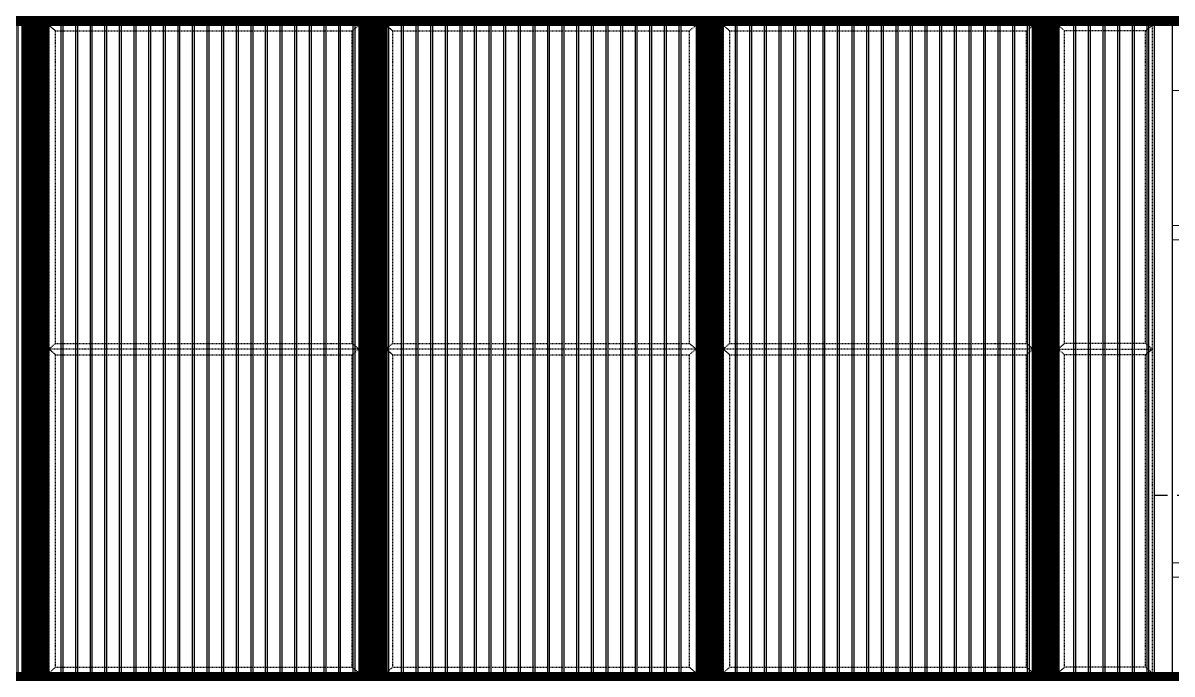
# Model space of a CAD drawing. Header units: millimetres. Extents: x 3774 to 718460, y -768339 to 192544.
# Drawn here: x 403901 to 409014, y -725262 to -722367 of the extents above; entities that cross this region are included whole.
import ezdxf
from ezdxf.xclip import XClip

# ---------------------------------------------------------------- set-up
doc = ezdxf.new("R2010")
doc.units = ezdxf.units.MM
doc.header["$XCLIPFRAME"] = 0
doc.set_wipeout_variables(frame=1)
for name, pattern in [('TA_GL_000.70000', [1.925, 0.7, -0.175, 0.175, -0.175, 0.7]), ('TA_HL_001.00000', [6.5, 3.55, -2.95]), ('XKITLINE00', [0]), ('XKITLINE02', [4, 2, -2])]:
    doc.linetypes.add(name, pattern=pattern)
for name, color, linetype in [('000 - 0_SYM_DWG_GRIDLINE_MAIN_COLOR_251', 7, 'Continuous'), ('010 - ASPG_EXTR_MAIN_COLOR_2', 7, 'Continuous'), ('010 - ASPG_EXTR_WIPEOUT_', 7, 'Continuous'), ('010 - ASPG_FRAMING_MAIN_COLOR_1', 7, 'Continuous'), ('010 - ASPG_FRAMING_SUB_COLOR_2', 7, 'Continuous'), ('010 - ASPG_FRAMING_SUB_COLOR_3', 7, 'Continuous')]:
    doc.layers.add(name, color=color, linetype=linetype)
doc.layers.add('000_AREA_ASPG_AREA_HATCH_', color=7, linetype='Continuous', plot=False)
doc.layers.add('000_AREA_ASPG_AREA_MAIN_COLOR_1', color=7, linetype='Continuous', plot=False)
doc.layers.add('Bolt', color=7, linetype='Continuous', lineweight=0)
doc.layers.add('Part', color=7, linetype='Continuous', lineweight=0)
doc.styles.add('TA', font='', dxfattribs={"height": 4.5})
doc.styles.get('TA').set_extended_font_data('Cordia New')

# ---------------------------------------------------------------- blocks, each defined once
blk = doc.blocks.new('*U5902')
at = {"layer": '000 - 0_SYM_DWG_GRIDLINE_MAIN_COLOR_251', "color": 7, "linetype": 'ByBlock', "ltscale": 5}
blk.add_line((10, 0), (-759, 0), dxfattribs=at)
at = {"color": 7, "style": 'TA', "flags": 1}
blk.add_attdef('LOCATION', (6, -6), '', height=4.5, rotation=270, dxfattribs=at)
blk = doc.blocks.new('W-1-PP19-SE-ENT3_20260407-104913_PP19_ENT3_ELE1_DIMS_1')
at = {"layer": '000 - 0_SYM_DWG_GRIDLINE_MAIN_COLOR_251', "color": 7, "linetype": 'TA_GL_000.70000', "xscale": 50.00000000000003, "yscale": 50.00000000000003, "zscale": 50.00000000000003, "rotation": 180}
blk.add_blockref('*U5902', (-27800, 109400), dxfattribs=at)
blk = doc.blocks.new('*A6193501')
at = {"layer": 'Part', "color": 7, "linetype": 'XKITLINE00', "lineweight": 0}
blk.add_line((2179.569525, -87.253462), (2328.969438, -87.253462), dxfattribs=at)
blk = doc.blocks.new('*A13324214')
at = {"layer": 'Part', "color": 7, "linetype": 'XKITLINE00', "lineweight": 0}
for p, q in [((2326.969603, -87.573462), (2326.169603, -87.573462)), ((2326.169603, -92.053462), (2326.169603, -87.573462)), ((2326.969603, -92.053462), (2326.969603, -87.573462)), ((2326.169603, -104.053462), (2326.169603, -92.621462)), ((2326.969603, -104.053462), (2326.969603, -92.621462)), ((2326.169603, -116.053462), (2326.169603, -104.621462)), ((2326.969603, -116.053462), (2326.969603, -104.621462)), ((2326.169603, -124.133462), (2326.169603, -116.621462)), ((2326.969603, -124.133462), (2326.969603, -116.621462)), ((2326.169603, -124.133462), (2326.969603, -124.133462))]:
    blk.add_line(p, q, dxfattribs=at)
blk = doc.blocks.new('*A13334215')
at = {"layer": 'Part', "color": 7, "linetype": 'XKITLINE00', "lineweight": 0}
for p, q in [((2309.369603, -87.573462), (2308.569603, -87.573462)), ((2308.569603, -92.053462), (2308.569603, -87.573462)), ((2309.369603, -92.053462), (2309.369603, -87.573462)), ((2308.569603, -104.053462), (2308.569603, -92.621462)), ((2309.369603, -104.053462), (2309.369603, -92.621462)), ((2308.569603, -116.053462), (2308.569603, -104.621462)), ((2309.369603, -116.053462), (2309.369603, -104.621462)), ((2308.569603, -124.133462), (2308.569603, -116.621462)), ((2309.369603, -124.133462), (2309.369603, -116.621462)), ((2308.569603, -124.133462), (2309.369603, -124.133462))]:
    blk.add_line(p, q, dxfattribs=at)
blk = doc.blocks.new('*A13394221')
at = {"layer": 'Part', "color": 7, "linetype": 'XKITLINE00', "lineweight": 0}
blk.add_line((2288.769525, -124.453462), (2288.769525, -87.253462), dxfattribs=at)
blk = doc.blocks.new('*A13404222')
at = {"layer": 'Part', "color": 7, "linetype": 'XKITLINE00', "lineweight": 0}
for p, q in [((2291.769603, -87.573462), (2290.969603, -87.573462)), ((2290.969603, -92.053462), (2290.969603, -87.573462)), ((2291.769603, -92.053462), (2291.769603, -87.573462)), ((2290.969603, -104.053462), (2290.969603, -92.621462)), ((2291.769603, -104.053462), (2291.769603, -92.621462)), ((2290.969603, -116.053462), (2290.969603, -104.621462)), ((2291.769603, -116.053462), (2291.769603, -104.621462)), ((2290.969603, -124.133462), (2290.969603, -116.621462)), ((2291.769603, -124.133462), (2291.769603, -116.621462)), ((2290.969603, -124.133462), (2291.769603, -124.133462))]:
    blk.add_line(p, q, dxfattribs=at)
blk = doc.blocks.new('*A13674249')
at = {"layer": 'Bolt', "color": 7, "linetype": 'XKITLINE02', "lineweight": 0}
for p, q in [((2326.482243, -87.773462), (2326.825603, -87.773462)), ((2326.545603, -87.717462), (2326.593603, -87.717462)), ((2326.545603, -87.829462), (2326.593603, -87.829462)), ((2326.593603, -87.717462), (2326.633603, -87.717462)), ((2326.593603, -87.829462), (2326.633603, -87.829462))]:
    blk.add_line(p, q, dxfattribs=at)
blk = doc.blocks.new('*A13684250')
at = {"layer": 'Bolt', "color": 7, "linetype": 'XKITLINE02', "lineweight": 0}
for p, q in [((2308.882243, -87.773462), (2309.225603, -87.773462)), ((2308.945603, -87.717462), (2308.993603, -87.717462)), ((2308.945603, -87.829462), (2308.993603, -87.829462)), ((2308.993603, -87.717462), (2309.033603, -87.717462)), ((2308.993603, -87.829462), (2309.033603, -87.829462))]:
    blk.add_line(p, q, dxfattribs=at)
blk = doc.blocks.new('*A13714253')
at = {"layer": 'Bolt', "color": 7, "linetype": 'XKITLINE02', "lineweight": 0}
for p, q in [((2291.282243, -87.773462), (2291.625603, -87.773462)), ((2291.345603, -87.717462), (2291.393603, -87.717462)), ((2291.345603, -87.829462), (2291.393603, -87.829462)), ((2291.393603, -87.717462), (2291.433603, -87.717462)), ((2291.393603, -87.829462), (2291.433603, -87.829462))]:
    blk.add_line(p, q, dxfattribs=at)
blk = doc.blocks.new('*A14524334')
at = {"layer": 'Part', "color": 7, "linetype": 'XKITLINE00', "lineweight": 0}
for p, q in [((2328.809518, -104.053462), (2288.969552, -104.053462)), ((2288.969552, -104.573462), (2288.969552, -104.053462)), ((2328.809518, -104.573462), (2328.809518, -104.053462)), ((2328.809518, -104.573462), (2288.969552, -104.573462))]:
    blk.add_line(p, q, dxfattribs=at)
blk = doc.blocks.new('*A14534335')
at = {"layer": 'Part', "color": 7, "linetype": 'XKITLINE00', "lineweight": 0}
for p, q in [((2326.545603, -105.421462), (2326.545603, -104.621462)), ((2326.545603, -104.621462), (2326.593603, -104.621462)), ((2326.593603, -105.421462), (2326.593603, -104.621462)), ((2326.545603, -104.861462), (2326.593603, -104.861462)), ((2326.545603, -105.421462), (2326.593603, -105.421462))]:
    blk.add_line(p, q, dxfattribs=at)
blk = doc.blocks.new('*A14544336')
at = {"layer": 'Part', "color": 7, "linetype": 'XKITLINE00', "lineweight": 0}
for p, q in [((2308.569603, -104.573462), (2308.569603, -104.621462)), ((2308.569603, -104.621462), (2309.369603, -104.621462)), ((2309.369603, -104.621462), (2309.369603, -104.573462))]:
    blk.add_line(p, q, dxfattribs=at)
blk = doc.blocks.new('*A14554337')
at = {"layer": 'Part', "color": 7, "linetype": 'XKITLINE00', "lineweight": 0}
for p, q in [((2308.945603, -105.421462), (2308.945603, -104.621462)), ((2308.945603, -104.621462), (2308.993603, -104.621462)), ((2308.993603, -105.421462), (2308.993603, -104.621462)), ((2308.945603, -104.861462), (2308.993603, -104.861462)), ((2308.945603, -105.421462), (2308.993603, -105.421462))]:
    blk.add_line(p, q, dxfattribs=at)
blk = doc.blocks.new('*A14564338')
at = {"layer": 'Part', "color": 7, "linetype": 'XKITLINE00', "lineweight": 0}
for p, q in [((2328.809518, -92.053462), (2288.969552, -92.053462)), ((2288.969552, -92.573462), (2288.969552, -92.053462)), ((2328.809518, -92.573462), (2328.809518, -92.053462)), ((2328.809518, -92.573462), (2288.969552, -92.573462))]:
    blk.add_line(p, q, dxfattribs=at)
blk = doc.blocks.new('*A14574339')
at = {"layer": 'Part', "color": 7, "linetype": 'XKITLINE00', "lineweight": 0}
for p, q in [((2326.169603, -92.573462), (2326.169603, -92.621462)), ((2326.169603, -92.621462), (2326.969603, -92.621462)), ((2326.969603, -92.621462), (2326.969603, -92.573462))]:
    blk.add_line(p, q, dxfattribs=at)
blk = doc.blocks.new('*A14584340')
at = {"layer": 'Part', "color": 7, "linetype": 'XKITLINE00', "lineweight": 0}
for p, q in [((2326.545603, -93.421462), (2326.545603, -92.621462)), ((2326.545603, -92.621462), (2326.593603, -92.621462)), ((2326.593603, -93.421462), (2326.593603, -92.621462)), ((2326.545603, -92.861462), (2326.593603, -92.861462)), ((2326.545603, -93.421462), (2326.593603, -93.421462))]:
    blk.add_line(p, q, dxfattribs=at)
blk = doc.blocks.new('*A14594341')
at = {"layer": 'Part', "color": 7, "linetype": 'XKITLINE00', "lineweight": 0}
for p, q in [((2308.569603, -92.573462), (2308.569603, -92.621462)), ((2308.569603, -92.621462), (2309.369603, -92.621462)), ((2309.369603, -92.621462), (2309.369603, -92.573462))]:
    blk.add_line(p, q, dxfattribs=at)
blk = doc.blocks.new('*A14604342')
at = {"layer": 'Part', "color": 7, "linetype": 'XKITLINE00', "lineweight": 0}
for p, q in [((2308.945603, -93.421462), (2308.945603, -92.621462)), ((2308.945603, -92.621462), (2308.993603, -92.621462)), ((2308.993603, -93.421462), (2308.993603, -92.621462)), ((2308.945603, -92.861462), (2308.993603, -92.861462)), ((2308.945603, -93.421462), (2308.993603, -93.421462))]:
    blk.add_line(p, q, dxfattribs=at)
blk = doc.blocks.new('*A14614343')
at = {"layer": 'Part', "color": 7, "linetype": 'XKITLINE00', "lineweight": 0}
for p, q in [((2290.969603, -104.573462), (2290.969603, -104.621462)), ((2290.969603, -104.621462), (2291.769603, -104.621462)), ((2291.769603, -104.621462), (2291.769603, -104.573462))]:
    blk.add_line(p, q, dxfattribs=at)
blk = doc.blocks.new('*A14624344')
at = {"layer": 'Part', "color": 7, "linetype": 'XKITLINE00', "lineweight": 0}
for p, q in [((2291.345603, -105.421462), (2291.345603, -104.621462)), ((2291.345603, -104.621462), (2291.393603, -104.621462)), ((2291.393603, -105.421462), (2291.393603, -104.621462)), ((2291.345603, -104.861462), (2291.393603, -104.861462)), ((2291.345603, -105.421462), (2291.393603, -105.421462))]:
    blk.add_line(p, q, dxfattribs=at)
blk = doc.blocks.new('*A14644346')
at = {"layer": 'Part', "color": 7, "linetype": 'XKITLINE00', "lineweight": 0}
for p, q in [((2290.969603, -92.573462), (2290.969603, -92.621462)), ((2290.969603, -92.621462), (2291.769603, -92.621462)), ((2291.769603, -92.621462), (2291.769603, -92.573462))]:
    blk.add_line(p, q, dxfattribs=at)
blk = doc.blocks.new('*A14654347')
at = {"layer": 'Part', "color": 7, "linetype": 'XKITLINE00', "lineweight": 0}
for p, q in [((2291.345603, -93.421462), (2291.345603, -92.621462)), ((2291.345603, -92.621462), (2291.393603, -92.621462)), ((2291.393603, -93.421462), (2291.393603, -92.621462)), ((2291.345603, -92.861462), (2291.393603, -92.861462)), ((2291.345603, -93.421462), (2291.393603, -93.421462))]:
    blk.add_line(p, q, dxfattribs=at)
blk = doc.blocks.new('*A14794361')
at = {"layer": 'Bolt'}
for points in [[(2326.274, -104.573), (2326.274, -104.525), (2326.386, -104.525), (2326.386, -104.573)], [(2326.274, -104.621), (2326.274, -104.573), (2326.386, -104.573), (2326.386, -104.621)], [(2326.754, -104.573), (2326.754, -104.525), (2326.866, -104.525), (2326.866, -104.573)], [(2326.754, -104.621), (2326.754, -104.573), (2326.866, -104.573), (2326.866, -104.621)]]:
    blk.add_hatch(color=7, dxfattribs=at).paths.add_polyline_path(points, flags=17)
at = {"layer": 'Bolt', "color": 7, "linetype": 'XKITLINE00', "lineweight": 0}
for p, q in [((2326.274, -104.573), (2326.274, -104.525)), ((2326.274, -104.621), (2326.274, -104.573)), ((2326.33, -104.685), (2326.33, -104.341)), ((2326.386, -104.573), (2326.386, -104.525)), ((2326.386, -104.621), (2326.386, -104.573)), ((2326.754, -104.573), (2326.754, -104.525)), ((2326.754, -104.621), (2326.754, -104.573)), ((2326.81, -104.685), (2326.81, -104.341)), ((2326.866, -104.573), (2326.866, -104.525)), ((2326.866, -104.621), (2326.866, -104.573))]:
    blk.add_line(p, q, dxfattribs=at)
blk = doc.blocks.new('*A14804362')
at = {"layer": 'Bolt'}
for points in [[(2308.674, -104.573), (2308.674, -104.525), (2308.786, -104.525), (2308.786, -104.573)], [(2308.674, -104.621), (2308.674, -104.573), (2308.786, -104.573), (2308.786, -104.621)], [(2309.154, -104.573), (2309.154, -104.525), (2309.266, -104.525), (2309.266, -104.573)], [(2309.154, -104.621), (2309.154, -104.573), (2309.266, -104.573), (2309.266, -104.621)]]:
    blk.add_hatch(color=7, dxfattribs=at).paths.add_polyline_path(points, flags=17)
at = {"layer": 'Bolt', "color": 7, "linetype": 'XKITLINE00', "lineweight": 0}
for p, q in [((2308.674, -104.573), (2308.674, -104.525)), ((2308.674, -104.621), (2308.674, -104.573)), ((2308.73, -104.685), (2308.73, -104.341)), ((2308.786, -104.573), (2308.786, -104.525)), ((2308.786, -104.621), (2308.786, -104.573)), ((2309.154, -104.573), (2309.154, -104.525)), ((2309.154, -104.621), (2309.154, -104.573)), ((2309.21, -104.685), (2309.21, -104.341)), ((2309.266, -104.573), (2309.266, -104.525)), ((2309.266, -104.621), (2309.266, -104.573))]:
    blk.add_line(p, q, dxfattribs=at)
blk = doc.blocks.new('*A14864368')
at = {"layer": 'Bolt'}
for points in [[(2326.274, -92.573), (2326.274, -92.525), (2326.386, -92.525), (2326.386, -92.573)], [(2326.274, -92.621), (2326.274, -92.573), (2326.386, -92.573), (2326.386, -92.621)], [(2326.754, -92.573), (2326.754, -92.525), (2326.866, -92.525), (2326.866, -92.573)], [(2326.754, -92.621), (2326.754, -92.573), (2326.866, -92.573), (2326.866, -92.621)]]:
    blk.add_hatch(color=7, dxfattribs=at).paths.add_polyline_path(points, flags=17)
at = {"layer": 'Bolt', "color": 7, "linetype": 'XKITLINE00', "lineweight": 0}
for p, q in [((2326.33, -92.685), (2326.33, -92.341)), ((2326.81, -92.685), (2326.81, -92.341)), ((2326.274, -92.573), (2326.274, -92.525)), ((2326.274, -92.621), (2326.274, -92.573)), ((2326.386, -92.573), (2326.386, -92.525)), ((2326.386, -92.621), (2326.386, -92.573)), ((2326.754, -92.573), (2326.754, -92.525)), ((2326.754, -92.621), (2326.754, -92.573)), ((2326.866, -92.573), (2326.866, -92.525)), ((2326.866, -92.621), (2326.866, -92.573))]:
    blk.add_line(p, q, dxfattribs=at)
blk = doc.blocks.new('*A14874369')
at = {"layer": 'Bolt'}
for points in [[(2308.674, -92.573), (2308.674, -92.525), (2308.786, -92.525), (2308.786, -92.573)], [(2308.674, -92.621), (2308.674, -92.573), (2308.786, -92.573), (2308.786, -92.621)], [(2309.154, -92.573), (2309.154, -92.525), (2309.266, -92.525), (2309.266, -92.573)], [(2309.154, -92.621), (2309.154, -92.573), (2309.266, -92.573), (2309.266, -92.621)]]:
    blk.add_hatch(color=7, dxfattribs=at).paths.add_polyline_path(points, flags=17)
at = {"layer": 'Bolt', "color": 7, "linetype": 'XKITLINE00', "lineweight": 0}
for p, q in [((2308.73, -92.685), (2308.73, -92.341)), ((2309.21, -92.685), (2309.21, -92.341)), ((2308.674, -92.573), (2308.674, -92.525)), ((2308.674, -92.621), (2308.674, -92.573)), ((2308.786, -92.573), (2308.786, -92.525)), ((2308.786, -92.621), (2308.786, -92.573)), ((2309.154, -92.573), (2309.154, -92.525)), ((2309.154, -92.621), (2309.154, -92.573)), ((2309.266, -92.573), (2309.266, -92.525)), ((2309.266, -92.621), (2309.266, -92.573))]:
    blk.add_line(p, q, dxfattribs=at)
blk = doc.blocks.new('*A14914373')
at = {"layer": 'Bolt'}
for points in [[(2291.074, -104.573), (2291.074, -104.525), (2291.186, -104.525), (2291.186, -104.573)], [(2291.074, -104.621), (2291.074, -104.573), (2291.186, -104.573), (2291.186, -104.621)], [(2291.554, -104.573), (2291.554, -104.525), (2291.666, -104.525), (2291.666, -104.573)], [(2291.554, -104.621), (2291.554, -104.573), (2291.666, -104.573), (2291.666, -104.621)]]:
    blk.add_hatch(color=7, dxfattribs=at).paths.add_polyline_path(points, flags=17)
at = {"layer": 'Bolt', "color": 7, "linetype": 'XKITLINE00', "lineweight": 0}
for p, q in [((2291.074, -104.573), (2291.074, -104.525)), ((2291.074, -104.621), (2291.074, -104.573)), ((2291.13, -104.685), (2291.13, -104.341)), ((2291.186, -104.573), (2291.186, -104.525)), ((2291.186, -104.621), (2291.186, -104.573)), ((2291.554, -104.573), (2291.554, -104.525)), ((2291.554, -104.621), (2291.554, -104.573)), ((2291.61, -104.685), (2291.61, -104.341)), ((2291.666, -104.573), (2291.666, -104.525)), ((2291.666, -104.621), (2291.666, -104.573))]:
    blk.add_line(p, q, dxfattribs=at)
blk = doc.blocks.new('*A14924374')
at = {"layer": 'Bolt'}
for points in [[(2291.074, -92.573), (2291.074, -92.525), (2291.186, -92.525), (2291.186, -92.573)], [(2291.074, -92.621), (2291.074, -92.573), (2291.186, -92.573), (2291.186, -92.621)], [(2291.554, -92.573), (2291.554, -92.525), (2291.666, -92.525), (2291.666, -92.573)], [(2291.554, -92.621), (2291.554, -92.573), (2291.666, -92.573), (2291.666, -92.621)]]:
    blk.add_hatch(color=7, dxfattribs=at).paths.add_polyline_path(points, flags=17)
at = {"layer": 'Bolt', "color": 7, "linetype": 'XKITLINE00', "lineweight": 0}
for p, q in [((2291.13, -92.685), (2291.13, -92.341)), ((2291.61, -92.685), (2291.61, -92.341)), ((2291.074, -92.573), (2291.074, -92.525)), ((2291.074, -92.621), (2291.074, -92.573)), ((2291.186, -92.573), (2291.186, -92.525)), ((2291.186, -92.621), (2291.186, -92.573)), ((2291.554, -92.573), (2291.554, -92.525)), ((2291.554, -92.621), (2291.554, -92.573)), ((2291.666, -92.573), (2291.666, -92.525)), ((2291.666, -92.621), (2291.666, -92.573))]:
    blk.add_line(p, q, dxfattribs=at)
blk = doc.blocks.new('*A15034385')
at = {"layer": 'Part', "color": 7, "linetype": 'XKITLINE00', "lineweight": 0}
for p, q in [((2326.169603, -104.573462), (2326.169603, -104.621462)), ((2326.169603, -104.621462), (2326.969603, -104.621462)), ((2326.969603, -104.621462), (2326.969603, -104.573462))]:
    blk.add_line(p, q, dxfattribs=at)
blk = doc.blocks.new('*A15574439')
at = {"layer": 'Part', "color": 7, "linetype": 'XKITLINE00', "lineweight": 0}
for p, q in [((2291.393603, -87.573462), (2291.393603, -87.493462)), ((2291.873603, -87.533462), (2291.873603, -87.493462)), ((2291.433603, -87.573462), (2291.433603, -87.533462)), ((2291.433603, -87.533462), (2291.873603, -87.533462))]:
    blk.add_line(p, q, dxfattribs=at)
blk = doc.blocks.new('*A15584440')
at = {"layer": 'Part', "color": 7, "linetype": 'XKITLINE00', "lineweight": 0}
for p, q in [((2290.489603, -87.413462), (2290.329603, -87.253462)), ((2292.249603, -87.413462), (2290.489603, -87.413462)), ((2292.409603, -87.253462), (2292.249603, -87.413462))]:
    blk.add_line(p, q, dxfattribs=at)
blk = doc.blocks.new('*A15594441')
at = {"layer": 'Part', "color": 7, "linetype": 'XKITLINE00', "lineweight": 0}
for p, q in [((2290.489603, -87.493462), (2290.489603, -87.413462)), ((2290.489603, -87.413462), (2292.249603, -87.413462)), ((2290.489603, -87.493462), (2292.249603, -87.493462)), ((2292.249603, -87.493462), (2292.249603, -87.413462))]:
    blk.add_line(p, q, dxfattribs=at)
blk = doc.blocks.new('*A15844466')
at = {"layer": 'Bolt'}
for points in [[(2290.786, -87.413), (2290.786, -87.493), (2290.674, -87.493), (2290.674, -87.413)], [(2292.066, -87.413), (2292.066, -87.493), (2291.954, -87.493), (2291.954, -87.413)]]:
    blk.add_hatch(color=7, dxfattribs=at).paths.add_polyline_path(points, flags=17)
at = {"layer": 'Bolt', "color": 7, "linetype": 'XKITLINE00', "lineweight": 0}
for p, q in [((2290.674, -87.413), (2290.674, -87.493)), ((2290.73, -87.35), (2290.73, -87.693)), ((2290.786, -87.413), (2290.786, -87.493)), ((2291.954, -87.413), (2291.954, -87.493)), ((2292.01, -87.35), (2292.01, -87.693)), ((2292.066, -87.413), (2292.066, -87.493))]:
    blk.add_line(p, q, dxfattribs=at)
blk = doc.blocks.new('*A15954477')
at = {"layer": 'Part', "color": 7, "linetype": 'XKITLINE00', "lineweight": 0}
for p, q in [((2326.593603, -87.573462), (2326.593603, -87.493462)), ((2327.073603, -87.533462), (2327.073603, -87.493462)), ((2326.633603, -87.573462), (2326.633603, -87.533462)), ((2326.633603, -87.533462), (2327.073603, -87.533462))]:
    blk.add_line(p, q, dxfattribs=at)
blk = doc.blocks.new('*A15964478')
at = {"layer": 'Part', "color": 7, "linetype": 'XKITLINE00', "lineweight": 0}
for p, q in [((2325.689603, -87.413462), (2325.529603, -87.253462)), ((2327.449603, -87.413462), (2325.689603, -87.413462)), ((2327.609603, -87.253462), (2327.449603, -87.413462))]:
    blk.add_line(p, q, dxfattribs=at)
blk = doc.blocks.new('*A15974479')
at = {"layer": 'Part', "color": 7, "linetype": 'XKITLINE00', "lineweight": 0}
for p, q in [((2325.689603, -87.493462), (2325.689603, -87.413462)), ((2325.689603, -87.413462), (2327.449603, -87.413462)), ((2325.689603, -87.493462), (2327.449603, -87.493462)), ((2327.449603, -87.493462), (2327.449603, -87.413462))]:
    blk.add_line(p, q, dxfattribs=at)
blk = doc.blocks.new('*A15984480')
at = {"layer": 'Part', "color": 7, "linetype": 'XKITLINE00', "lineweight": 0}
for p, q in [((2308.993603, -87.573462), (2308.993603, -87.493462)), ((2309.473603, -87.533462), (2309.473603, -87.493462)), ((2309.033603, -87.573462), (2309.033603, -87.533462)), ((2309.033603, -87.533462), (2309.473603, -87.533462))]:
    blk.add_line(p, q, dxfattribs=at)
blk = doc.blocks.new('*A15994481')
at = {"layer": 'Part', "color": 7, "linetype": 'XKITLINE00', "lineweight": 0}
for p, q in [((2308.089603, -87.413462), (2307.929603, -87.253462)), ((2309.849603, -87.413462), (2308.089603, -87.413462)), ((2310.009603, -87.253462), (2309.849603, -87.413462))]:
    blk.add_line(p, q, dxfattribs=at)
blk = doc.blocks.new('*A16004482')
at = {"layer": 'Part', "color": 7, "linetype": 'XKITLINE00', "lineweight": 0}
for p, q in [((2308.089603, -87.493462), (2308.089603, -87.413462)), ((2308.089603, -87.413462), (2309.849603, -87.413462)), ((2308.089603, -87.493462), (2309.849603, -87.493462)), ((2309.849603, -87.493462), (2309.849603, -87.413462))]:
    blk.add_line(p, q, dxfattribs=at)
blk = doc.blocks.new('*A16244506')
at = {"layer": 'Bolt'}
for points in [[(2325.986, -87.413), (2325.986, -87.493), (2325.874, -87.493), (2325.874, -87.413)], [(2327.266, -87.413), (2327.266, -87.493), (2327.154, -87.493), (2327.154, -87.413)]]:
    blk.add_hatch(color=7, dxfattribs=at).paths.add_polyline_path(points, flags=17)
at = {"layer": 'Bolt', "color": 7, "linetype": 'XKITLINE00', "lineweight": 0}
for p, q in [((2325.874, -87.413), (2325.874, -87.493)), ((2325.93, -87.35), (2325.93, -87.693)), ((2325.986, -87.413), (2325.986, -87.493)), ((2327.154, -87.413), (2327.154, -87.493)), ((2327.21, -87.35), (2327.21, -87.693)), ((2327.266, -87.413), (2327.266, -87.493))]:
    blk.add_line(p, q, dxfattribs=at)
blk = doc.blocks.new('*A16254507')
at = {"layer": 'Bolt'}
for points in [[(2308.386, -87.413), (2308.386, -87.493), (2308.274, -87.493), (2308.274, -87.413)], [(2309.666, -87.413), (2309.666, -87.493), (2309.554, -87.493), (2309.554, -87.413)]]:
    blk.add_hatch(color=7, dxfattribs=at).paths.add_polyline_path(points, flags=17)
at = {"layer": 'Bolt', "color": 7, "linetype": 'XKITLINE00', "lineweight": 0}
for p, q in [((2308.274, -87.413), (2308.274, -87.493)), ((2308.33, -87.35), (2308.33, -87.693)), ((2308.386, -87.413), (2308.386, -87.493)), ((2309.554, -87.413), (2309.554, -87.493)), ((2309.61, -87.35), (2309.61, -87.693)), ((2309.666, -87.413), (2309.666, -87.493))]:
    blk.add_line(p, q, dxfattribs=at)
blk = doc.blocks.new('W-1-PP19-SE-ENT3_20260407-111149_PP19_ENT3_SE_ELE3')
at = {"color": 7, "lineweight": 0, "xscale": 125, "yscale": 125, "zscale": 125}
for name in ['*A13394221', '*A6193501', '*A15584440', '*A15594441', '*A15844466', '*A13404222', '*A15574439', '*A15994481', '*A16004482', '*A16254507', '*A13334215', '*A15984480', '*A15964478', '*A15974479', '*A16244506', '*A13324214', '*A15954477', '*A13714253', '*A13684250', '*A13674249', '*A14564338', '*A14924374', '*A14874369', '*A14864368', '*A14644346', '*A14654347', '*A14594341', '*A14604342', '*A14574339', '*A14584340', '*A14524334', '*A14914373', '*A14804362', '*A14794361', '*A14614343', '*A14624344', '*A14544336', '*A14554337', '*A15034385', '*A14534335']:
    blk.add_blockref(name, (-296446.190625, 122106.68275), dxfattribs=at)
blk = doc.blocks.new('*U7967')
at = {"color": 7}
blk.add_wipeout([(0, 0), (77.5, 0), (77.5, 2900), (0, 2900)], dxfattribs=at)
blk.add_lwpolyline([(0, 0), (77.5, 0), (77.5, 2900), (0, 2900)], close=True, dxfattribs=at)
blk = doc.blocks.new('*U8001')
at = {"color": 7}
blk.add_wipeout([(50, 0), (1450, 0), (1450, 2880), (50, 2880)], dxfattribs=at).dxf.layer = '010 - ASPG_EXTR_WIPEOUT_'
at = {"layer": '010 - ASPG_EXTR_MAIN_COLOR_2', "color": 7}
for points in [[(113.3, 0), (123.5, 0), (123.5, 2880), (113.3, 2880)], [(178.3, 0), (188.5, 0), (188.5, 2880), (178.3, 2880)], [(243.3, 0), (253.5, 0), (253.5, 2880), (243.3, 2880)], [(308.3, 0), (318.5, 0), (318.5, 2880), (308.3, 2880)], [(373.3, 0), (383.5, 0), (383.5, 2880), (373.3, 2880)], [(438.3, 0), (448.5, 0), (448.5, 2880), (438.3, 2880)], [(503.3, 0), (513.5, 0), (513.5, 2880), (503.3, 2880)], [(568.3, 0), (578.5, 0), (578.5, 2880), (568.3, 2880)], [(633.3, 0), (643.5, 0), (643.5, 2880), (633.3, 2880)], [(698.3, 0), (708.5, 0), (708.5, 2880), (698.3, 2880)], [(763.3, 0), (773.5, 0), (773.5, 2880), (763.3, 2880)], [(828.3, 0), (838.5, 0), (838.5, 2880), (828.3, 2880)], [(893.3, 0), (903.5, 0), (903.5, 2880), (893.3, 2880)], [(958.3, 0), (968.5, 0), (968.5, 2880), (958.3, 2880)], [(1023.3, 0), (1033.5, 0), (1033.5, 2880), (1023.3, 2880)], [(1088.3, 0), (1098.5, 0), (1098.5, 2880), (1088.3, 2880)], [(1153.3, 0), (1163.5, 0), (1163.5, 2880), (1153.3, 2880)], [(1218.3, 0), (1228.5, 0), (1228.5, 2880), (1218.3, 2880)], [(1283.3, 0), (1293.5, 0), (1293.5, 2880), (1283.3, 2880)], [(1348.3, 0), (1358.5, 0), (1358.5, 2880), (1348.3, 2880)], [(1413.3, 0), (1423.5, 0), (1423.5, 2880), (1413.3, 2880)]]:
    blk.add_lwpolyline(points, close=True, dxfattribs=at)
at = {"layer": '010 - ASPG_FRAMING_SUB_COLOR_2', "color": 7}
blk.add_lwpolyline([(50, 0), (1450, 0), (1450, 2880), (50, 2880)], close=True, dxfattribs=at)
at = {"color": 7}
for points in [[(-50, 0), (50, 0), (50, 2880), (-50, 2880)], [(1450, 0), (1550, 0), (1550, 2880), (1450, 2880)]]:
    blk.add_wipeout(points, dxfattribs=at).dxf.layer = '010 - ASPG_EXTR_WIPEOUT_'
at = {"layer": '010 - ASPG_FRAMING_MAIN_COLOR_1', "color": 7}
for points in [[(-50, 0), (-40, 0), (-40, 2880), (-50, 2880)], [(40, 0), (50, 0), (50, 2880), (40, 2880)], [(1450, 0), (1460, 0), (1460, 2880), (1450, 2880)], [(1540, 0), (1550, 0), (1550, 2880), (1540, 2880)]]:
    blk.add_lwpolyline(points, close=True, dxfattribs=at)
at = {"layer": '010 - ASPG_FRAMING_SUB_COLOR_2', "color": 7}
for points in [[(-50, 0), (50, 0), (50, 2880), (-50, 2880)], [(1450, 0), (1550, 0), (1550, 2880), (1450, 2880)]]:
    blk.add_lwpolyline(points, close=True, dxfattribs=at)
blk = doc.blocks.new('*U8002')
at = {"color": 7}
blk.add_wipeout([(50, 0), (1450, 0), (1450, 2880), (50, 2880)], dxfattribs=at).dxf.layer = '010 - ASPG_EXTR_WIPEOUT_'
at = {"layer": '010 - ASPG_EXTR_MAIN_COLOR_2', "color": 7}
for points in [[(128.3, 0), (138.5, 0), (138.5, 2880), (128.3, 2880)], [(193.3, 0), (203.5, 0), (203.5, 2880), (193.3, 2880)], [(258.3, 0), (268.5, 0), (268.5, 2880), (258.3, 2880)], [(323.3, 0), (333.5, 0), (333.5, 2880), (323.3, 2880)], [(388.3, 0), (398.5, 0), (398.5, 2880), (388.3, 2880)], [(453.3, 0), (463.5, 0), (463.5, 2880), (453.3, 2880)], [(518.3, 0), (528.5, 0), (528.5, 2880), (518.3, 2880)], [(583.3, 0), (593.5, 0), (593.5, 2880), (583.3, 2880)], [(648.3, 0), (658.5, 0), (658.5, 2880), (648.3, 2880)], [(713.3, 0), (723.5, 0), (723.5, 2880), (713.3, 2880)], [(778.3, 0), (788.5, 0), (788.5, 2880), (778.3, 2880)], [(843.3, 0), (853.5, 0), (853.5, 2880), (843.3, 2880)], [(908.3, 0), (918.5, 0), (918.5, 2880), (908.3, 2880)], [(973.3, 0), (983.5, 0), (983.5, 2880), (973.3, 2880)], [(1038.3, 0), (1048.5, 0), (1048.5, 2880), (1038.3, 2880)], [(1103.3, 0), (1113.5, 0), (1113.5, 2880), (1103.3, 2880)], [(1168.3, 0), (1178.5, 0), (1178.5, 2880), (1168.3, 2880)], [(1233.3, 0), (1243.5, 0), (1243.5, 2880), (1233.3, 2880)], [(1298.3, 0), (1308.5, 0), (1308.5, 2880), (1298.3, 2880)], [(1363.3, 0), (1373.5, 0), (1373.5, 2880), (1363.3, 2880)]]:
    blk.add_lwpolyline(points, close=True, dxfattribs=at)
at = {"layer": '010 - ASPG_FRAMING_SUB_COLOR_2', "color": 7}
blk.add_lwpolyline([(50, 0), (1450, 0), (1450, 2880), (50, 2880)], close=True, dxfattribs=at)
at = {"color": 7}
for points in [[(-50, 0), (50, 0), (50, 2880), (-50, 2880)], [(1450, 0), (1550, 0), (1550, 2880), (1450, 2880)]]:
    blk.add_wipeout(points, dxfattribs=at).dxf.layer = '010 - ASPG_EXTR_WIPEOUT_'
at = {"layer": '010 - ASPG_EXTR_MAIN_COLOR_2', "color": 7}
blk.add_lwpolyline([(63.3, 0), (73.5, 0), (73.5, 2880), (63.3, 2880)], close=True, dxfattribs=at)
at = {"layer": '010 - ASPG_FRAMING_MAIN_COLOR_1', "color": 7}
for points in [[(-50, 0), (-40, 0), (-40, 2880), (-50, 2880)], [(40, 0), (50, 0), (50, 2880), (40, 2880)], [(1450, 0), (1460, 0), (1460, 2880), (1450, 2880)], [(1540, 0), (1550, 0), (1550, 2880), (1540, 2880)]]:
    blk.add_lwpolyline(points, close=True, dxfattribs=at)
at = {"layer": '010 - ASPG_FRAMING_SUB_COLOR_2', "color": 7}
for points in [[(-50, 0), (50, 0), (50, 2880), (-50, 2880)], [(1450, 0), (1550, 0), (1550, 2880), (1450, 2880)]]:
    blk.add_lwpolyline(points, close=True, dxfattribs=at)
blk = doc.blocks.new('*U7997')
at = {"color": 7}
blk.add_wipeout([(50, 0), (485.2, 0), (485.2, 2880), (50, 2880)], dxfattribs=at).dxf.layer = '010 - ASPG_EXTR_WIPEOUT_'
at = {"layer": '010 - ASPG_EXTR_MAIN_COLOR_2', "color": 7}
for points in [[(125, 0), (135.2, 0), (135.2, 2880), (125, 2880)], [(190, 0), (200.2, 0), (200.2, 2880), (190, 2880)], [(255, 0), (265.2, 0), (265.2, 2880), (255, 2880)], [(320, 0), (330.2, 0), (330.2, 2880), (320, 2880)], [(385, 0), (395.2, 0), (395.2, 2880), (385, 2880)], [(450, 0), (460.2, 0), (460.2, 2880), (450, 2880)]]:
    blk.add_lwpolyline(points, close=True, dxfattribs=at)
at = {"layer": '010 - ASPG_FRAMING_SUB_COLOR_2', "color": 7}
blk.add_lwpolyline([(50, 0), (485.2, 0), (485.2, 2880), (50, 2880)], close=True, dxfattribs=at)
at = {"color": 7}
blk.add_wipeout([(-50, 0), (50, 0), (50, 2880), (-50, 2880)], dxfattribs=at).dxf.layer = '010 - ASPG_EXTR_WIPEOUT_'
at = {"layer": '010 - ASPG_FRAMING_MAIN_COLOR_1', "color": 7}
for points in [[(-50, 0), (-40, 0), (-40, 2880), (-50, 2880)], [(40, 0), (50, 0), (50, 2880), (40, 2880)]]:
    blk.add_lwpolyline(points, close=True, dxfattribs=at)
at = {"layer": '010 - ASPG_FRAMING_SUB_COLOR_2', "color": 7}
blk.add_lwpolyline([(-50, 0), (50, 0), (50, 2880), (-50, 2880)], close=True, dxfattribs=at)
blk = doc.blocks.new('*U8151')
at = {"layer": '010 - ASPG_FRAMING_SUB_COLOR_3', "color": 7, "linetype": 'ByBlock'}
for points in [[(0, 0), (0, 1380), (25, 1350), (25, 30), (0, 0)], [(1440, 1380), (0, 1380), (25, 1350), (1415, 1350)], [(1440, 0), (1440, 1380), (1415, 1350), (1415, 30), (1440, 0)], [(25, 30), (1415, 30), (1440, 0), (0, 0), (25, 30)]]:
    blk.add_lwpolyline(points, close=True, dxfattribs=at)
blk = doc.blocks.new('*U8153')
at = {"layer": '010 - ASPG_FRAMING_SUB_COLOR_3', "color": 7, "linetype": 'ByBlock'}
for points in [[(0, 0), (0, 420), (25, 390), (25, 30), (0, 0)], [(1440, 420), (0, 420), (25, 390), (1415, 390)], [(1440, 0), (1440, 420), (1415, 390), (1415, 30), (1440, 0)], [(25, 30), (1415, 30), (1440, 0), (0, 0), (25, 30)]]:
    blk.add_lwpolyline(points, close=True, dxfattribs=at)
blk = doc.blocks.new('*U8193')
at = {"layer": '000_AREA_ASPG_AREA_HATCH_', "transparency": 33554539}
h = blk.add_hatch(dxfattribs=at)
h.set_pattern_fill('ANSI31')
h.set_pattern_definition([(45, (-24.4354, 2854.1105), (-2.245064, 2.245064), [])])
h.paths.add_polyline_path([(-60, 0), (60, 0), (60, 2880), (-60, 2880)])
at = {"layer": '000_AREA_ASPG_AREA_MAIN_COLOR_1', "color": 7}
blk.add_lwpolyline([(-60, 0), (60, 0), (60, 2880), (-60, 2880)], close=True, dxfattribs=at)
blk = doc.blocks.new('*U8197')
at = {"layer": '000_AREA_ASPG_AREA_HATCH_', "transparency": 33554539}
h = blk.add_hatch(dxfattribs=at)
h.set_pattern_fill('ANSI31')
h.set_pattern_definition([(45, (-24.4354, 18485.126), (-2.24506403, 2.24506403), [])])
h.paths.add_polyline_path([(-60, 0), (60, 0), (60, 18511), (-60, 18511)])
at = {"layer": '000_AREA_ASPG_AREA_MAIN_COLOR_1', "color": 7}
blk.add_lwpolyline([(-60, 0), (60, 0), (60, 18511), (-60, 18511)], close=True, dxfattribs=at)
blk = doc.blocks.new('*U8198')
at = {"layer": '000_AREA_ASPG_AREA_HATCH_', "transparency": 33554539}
h = blk.add_hatch(dxfattribs=at)
h.set_pattern_fill('ANSI31')
h.set_pattern_definition([(45, (-24.4354, 4467.9105), (-2.245064, 2.245064), [])])
h.paths.add_polyline_path([(-60, 0), (60, 0), (60, 4493.8), (-60, 4493.8)])
at = {"layer": '000_AREA_ASPG_AREA_MAIN_COLOR_1', "color": 7}
blk.add_lwpolyline([(-60, 0), (60, 0), (60, 4493.8), (-60, 4493.8)], close=True, dxfattribs=at)

msp = doc.modelspace()

# ---------------------------------------------------------------- block references
at = {"color": 7}
ref = msp.add_blockref('W-1-PP19-SE-ENT3_20260407-111149_PP19_ENT3_SE_ELE3', (414456.105, -833866.64), dxfattribs=at)
XClip(ref).set_block_clipping_path([(-32830.0732933623, 98192.9450294074), (1428.5091477262, 121044.4843190958)])

# ---------------------------------------------------------------- next in the draw order: block references
at = {"color": 7, "xscale": -1}
msp.add_blockref('*U7967', (409013.805, -725266.64), dxfattribs=at)

# ---------------------------------------------------------------- next in the draw order: block references
at = {"color": 7}
msp.add_blockref('W-1-PP19-SE-ENT3_20260407-104913_PP19_ENT3_ELE1_DIMS_1', (414456.105, -833866.64), dxfattribs=at)

# ---------------------------------------------------------------- next in the draw order: block references
msp.add_blockref('*U8001', (402456.105, -725256.64), dxfattribs=at)

# ---------------------------------------------------------------- next in the draw order: block references
msp.add_blockref('*U8001', (403956.105, -725256.64), dxfattribs=at)

# ---------------------------------------------------------------- next in the draw order: block references
for name, p in [('*U8193', (403956.105, -725256.64)), ('*U8002', (405456.105, -725256.64))]:
    msp.add_blockref(name, p, dxfattribs=at)

# ---------------------------------------------------------------- next in the draw order: block references
at = {"color": 7, "linetype": 'TA_HL_001.00000', "rotation": 89.99999999999994}
for p in [(405396.105, -723816.64), (405396.105, -725256.64)]:
    msp.add_blockref('*U8151', p, dxfattribs=at)
at = {"color": 7}
for name, p in [('*U8193', (405456.105, -725256.64)), ('*U8001', (406956.105, -725256.64))]:
    msp.add_blockref(name, p, dxfattribs=at)

# ---------------------------------------------------------------- next in the draw order: block references
at = {"color": 7, "linetype": 'TA_HL_001.00000', "rotation": 89.99999999999994}
for p in [(406896.105, -723816.64), (406896.105, -725256.64)]:
    msp.add_blockref('*U8151', p, dxfattribs=at)
at = {"color": 7}
for name, p in [('*U8193', (406956.105, -725256.64)), ('*U7997', (408451.105, -725256.64))]:
    msp.add_blockref(name, p, dxfattribs=at)

# ---------------------------------------------------------------- next in the draw order: block references
for name, p, rotation in [('*U8197', (390425.697, -722316.64), 270), ('*U8198', (413430.105, -722316.64), 90), ('*U8197', (390425.697, -725316.64), 270), ('*U8198', (413430.105, -725316.64), 90)]:
    msp.add_blockref(name, p, dxfattribs=dict(at, rotation=rotation))
at = {"color": 7, "linetype": 'TA_HL_001.00000', "rotation": 89.99999999999994}
for p in [(408396.105, -723816.64), (408396.105, -725256.64)]:
    msp.add_blockref('*U8151', p, dxfattribs=at)
at = {"color": 7}
msp.add_blockref('*U8193', (408451.105, -725256.64), dxfattribs=at)
at = {"color": 7, "linetype": 'TA_HL_001.00000', "xscale": -1, "rotation": 270.0000000000001}
for p in [(408506.105, -723816.64), (408506.105, -725256.64)]:
    msp.add_blockref('*U8153', p, dxfattribs=at)

doc.saveas('drawing.dxf')
